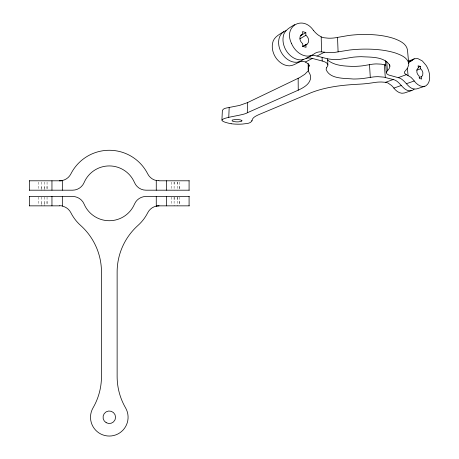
<?xml version="1.0" encoding="UTF-8"?>
<svg xmlns="http://www.w3.org/2000/svg" width="459" height="459" viewBox="0 0 459 459"><rect width="100%" height="100%" fill="white"/><g stroke="black" fill="none" stroke-linecap="round" stroke-linejoin="round"><path stroke-width="0.34" stroke-dasharray="2.29 1.72" d="M41.362 204.599L41.362 202.717M41.362 189.567L41.362 187.06M44.489 204.599L44.489 202.717M44.489 189.567L44.489 187.06M174.11 199.585L174.11 197.083M174.11 183.933L174.11 182.051M177.243 199.585L177.243 197.083M177.243 183.933L177.243 182.051M38.785 182.143L38.803 189.521M38.803 197.129L38.785 204.507M171.534 182.143L171.551 189.521M171.551 197.129L171.534 204.507M179.819 182.143L179.802 189.521L179.716 185.499M179.802 197.129L179.819 204.507L179.716 201.151M47.065 182.143L47.053 189.521L46.967 185.499M47.053 197.129L47.065 204.507L46.967 201.151M177.243 182.143L177.243 190.192M177.243 197.129L177.243 205.85M174.11 182.143L174.11 190.192M174.11 197.129L174.11 205.85M44.489 182.051L44.489 190.192M44.489 197.083L44.489 205.85M41.362 182.051L41.362 190.192M41.362 197.083L41.362 205.85"/><path stroke-width="0.69" d="M251.905 120.574L251.899 120.918C252.186 117.475 256.042 115.961 258.738 114.67L310.823 92.816C325.603 86.986 341.611 85.139 357.366 84.278A140.712 140.712 0 0 0 374.114 82.563A41.844 41.844 0 0 1 381.515 82.018L385.606 82.31A7.734 7.734 0 0 1 387.832 82.953L391.389 85.38A19.726 19.726 0 0 1 393.856 88.088C396.226 91.215 400.191 94.221 404.322 92.999L411.803 90.532A5.933 5.933 0 0 0 414.144 89.057M231.141 123.752C205.345 118.428 242.277 116.351 247.281 112.776L247.585 102.587L299.802 77.508L304.816 74.283L308.373 70.657M228.76 117.315L229.184 107.463L239.512 105.438L247.585 102.587M221.909 120.132L222.374 110.493C223.424 108.008 226.907 108.026 229.184 107.463M251.899 120.969C250.121 123.953 245.554 123.482 242.518 124.062A58.488 58.488 0 0 1 231.141 123.741M326.498 67.846L327.307 66.475A2.398 2.398 0 0 0 327.881 64.989M424.862 86.229C420.605 87.445 416.629 84.181 414.242 80.973A21.992 21.992 0 0 0 412.463 78.868C410.495 75.976 406.496 75.66 404.436 73.056A1.584 1.584 0 0 1 404.396 72.046L407.506 68.11L408.705 64.96A6.11 6.11 0 0 0 408.734 63.617C407.569 57.369 400.552 54.862 395.291 52.957C384.699 49.687 373.5 48.947 362.472 49.136A144.482 144.482 0 0 0 349.815 49.991L335.621 52.257A40.501 40.501 0 0 1 327.686 52.544L324.427 52.188L316.997 56.032L327.76 58.878L333.9 59.613A41.075 41.075 0 0 0 339.557 59.395L353.166 57.18A91.984 91.984 0 0 1 361.405 56.692C370.815 57.329 384.074 56.279 389.8 65.281A3.861 3.861 0 0 1 389.869 66.819L388.991 68.907L386.346 72.178A1.624 1.624 0 0 0 386.3 72.677L386.954 73.928L388.681 74.995L398.223 77.646C405.831 79.2 408.217 90.842 416.938 88.839L424.862 86.229A5.537 5.537 0 0 0 426.078 85.661C429.894 83.004 430.1 77.651 429.337 73.492A23.438 23.438 0 0 0 426.239 65.551L422.349 60.961L417.942 58.643L414.678 58.712L408.504 61.15M313.371 30.288C302.693 14.889 283.249 26.358 291.431 43.278M286.026 30.655A9.748 9.748 0 0 0 283.651 31.769C277.815 35.716 277.592 44.075 280.162 50.014A22.457 22.457 0 0 0 283.255 55.315C287.139 60.439 294.494 64.323 300.743 61.167A9.702 9.702 0 0 0 302.125 60.278A11.045 11.045 0 0 1 303.692 59.274L303.032 59.624M283.651 31.769C279.147 34.459 273.461 37.38 272.577 43.175C271.848 46.749 272.405 50.484 273.771 53.835A21.722 21.722 0 0 0 276.806 59.022C279.336 62.2 282.83 64.753 286.858 65.591C291.924 66.859 296.411 63.399 300.622 61.231M294.816 24.528C290.157 27.351 284.121 30.311 283.272 36.387C282.56 40.076 283.163 43.926 284.574 47.38A22.979 22.979 0 0 0 287.707 52.756C290.295 56.038 293.852 58.712 297.989 59.624C303.273 61.013 307.932 57.272 312.332 55.057M300.622 35.521L302.601 34.327L302.567 31.591L305.82 32.555L305.86 35.28L306.377 35.704A7.201 7.201 0 0 1 308.511 39.376L308.551 41.947L307.593 43.714A3.001 3.001 0 0 1 305.987 44.534L302.739 46.382L302.711 43.622L301.947 42.968A7.235 7.235 0 0 1 300.031 39.554L299.968 36.99L300.886 35.211A3.012 3.012 0 0 1 301.494 34.729A3.041 3.041 0 0 1 302.601 34.333M300.433 35.808L305.82 32.555M299.893 38.837L305.86 35.28M302.951 46.468L306.968 44.184M298.723 62.063A11.733 11.733 0 0 1 303.049 61.529A7.573 7.573 0 0 1 305.419 62.017L312.355 58.436L322.201 61.001C324.324 61.672 327.393 62.435 327.852 64.989L327.663 58.855M247.281 112.776L298.241 90.171C303.583 87.68 310.393 83.991 310.663 77.319A9.146 9.146 0 0 0 309.217 72.815A6.719 6.719 0 0 1 308.201 69.435A6.891 6.891 0 0 1 308.947 66.406L308.591 64.088L305.413 62.022M421.488 76.653L422.676 75.431L422.877 72.895A7.235 7.235 0 0 0 421.804 70.124L420.61 68.775L420.381 66.44L418.115 65.775L418.344 68.116A1.721 1.721 0 0 0 417.805 68.374L416.91 69.768L416.881 72.132A7.275 7.275 0 0 0 417.908 74.668L419.13 76.051L419.365 78.426L421.643 79.051L421.408 76.682L419.268 77.439M408.556 61.672L412.274 60.198A6.782 6.782 0 0 1 409.939 61.764L408.476 62.338M418.264 67.238L420.381 66.44M416.824 70.181L420.61 68.775M385.606 82.31L393.174 79.516C400.741 81.019 403.145 92.569 411.803 90.532M398.223 77.646L406.261 74.674M393.862 88.088L401.281 85.494M406.376 83.722L414.242 80.973M327.703 60.158C334.617 65.729 344.181 66.079 352.661 66.4A84.158 84.158 0 0 0 362.294 65.855L372.289 64.226A39.239 39.239 0 0 1 376.351 63.916L381.234 64.134L385.744 65.126M393.174 79.516L383.833 77.141L378.245 76.682A42.572 42.572 0 0 0 373.11 76.98L363.012 78.506A91.731 91.731 0 0 1 353.281 79.017C344.623 78.128 330.055 79.304 326.16 69.59A4.217 4.217 0 0 1 326.504 67.846M408.539 61.529L408.929 61.529M29.307 180.8L59.687 180.8M158.912 180.8L189.297 180.8M29.307 190.192L72.579 190.192A12.525 12.525 0 0 0 84.1 182.579A27.397 27.397 0 0 1 134.504 182.579A12.525 12.525 0 0 0 146.025 190.192L189.297 190.192M29.307 196.458L72.579 196.458A12.525 12.525 0 0 1 84.1 204.071A27.397 27.397 0 0 0 134.504 204.071A12.525 12.525 0 0 1 146.025 196.458L189.297 196.458M29.307 205.85L59.687 205.85M158.912 205.85L189.297 205.85M291.431 43.278A23.811 23.811 0 0 0 294.626 48.78C298.562 54.019 306.015 58.201 312.447 54.994A9.576 9.576 0 0 0 313.847 54.093A10.901 10.901 0 0 1 315.425 53.072A11.36 11.36 0 0 1 321.575 51.861L324.427 52.188M302.739 46.411L306.033 47.311L305.992 44.534M408.734 63.617L407.477 49.945C406.433 43.536 399.508 40.599 394.109 38.573C383.678 35.096 372.559 34.293 361.635 34.494A132.582 132.582 0 0 0 349.121 35.406L335.093 37.822A37.357 37.357 0 0 1 328.099 38.177L324.02 37.747A10.391 10.391 0 0 1 321.185 36.846L318.575 35.291A24.453 24.453 0 0 1 313.382 30.277M308.89 64.547L309.136 65.482M407.403 68.271L408.062 75.551M389.461 64.38L389.599 66.211M386.725 61.563L387.407 70.646M385.422 60.795L386.306 72.677M384.367 64.736L385.302 77.462M369.506 64.696L370.293 77.422M337.531 37.374L338.088 51.838M322.109 57.392L322.201 61.001M321.185 36.846L321.575 51.844M308.138 63.606L308.23 69.435M298.149 78.34L298.241 90.171M189.085 180.8L189.085 190.192M189.085 196.458L189.085 205.85M166.646 180.8L166.646 190.192M166.646 196.458L166.646 205.85M156.267 190.192L156.267 180.519A12.525 12.525 0 0 1 147.735 173.921A43.054 43.054 0 0 0 70.87 173.921A12.525 12.525 0 0 1 62.332 180.519L62.332 190.192M156.267 196.458L156.267 206.131A12.525 12.525 0 0 0 147.735 212.729A43.054 43.054 0 0 1 138.004 225.415A62.625 62.625 0 0 0 117.131 272.089L117.131 376.466A62.625 62.625 0 0 0 125.559 407.85A18.785 18.785 0 0 1 121.383 431.649A18.785 18.785 0 0 1 97.216 431.649A18.785 18.785 0 0 1 93.045 407.85A62.625 62.625 0 0 0 101.473 376.466L101.473 272.089A62.625 62.625 0 0 0 80.6 225.415A43.054 43.054 0 0 1 70.87 212.729A12.525 12.525 0 0 0 62.332 206.131L62.332 196.458M51.953 180.8L51.953 190.192M51.953 196.458L51.953 205.85M29.519 180.8L29.519 190.192M29.519 196.458L29.519 205.85M309.142 65.482A2.071 2.071 0 0 1 308.93 66.394M409.939 61.764A6.719 6.719 0 0 1 408.418 62.16M309.997 56.067A12.393 12.393 0 0 1 316.985 56.073M412.28 60.198A5.806 5.806 0 0 1 414.259 58.855M306.073 58.316A12.548 12.548 0 0 1 312.344 58.465M156.295 206.275A9.857 7.505 -11.6 0 1 158.894 205.993M59.67 205.712A9.857 7.797 12.2 0 1 62.367 205.988M156.238 205.988A9.857 7.797 -12.2 0 1 158.929 205.712M62.304 180.376A9.857 7.505 -11.6 0 1 59.71 180.657M62.367 180.662A9.857 7.797 -12.2 0 1 59.67 180.938M158.894 180.657A9.857 7.505 11.6 0 1 156.295 180.376M241.945 120.797L241.652 121.187A2.146 2.146 0 0 1 241.348 121.348L238.554 121.842A19.932 19.932 0 0 1 235.341 121.761C234.589 121.612 231.313 121.446 232.225 120.149A1.865 1.865 0 0 1 232.512 119.994L235.708 119.46A20.098 20.098 0 0 1 238.537 119.558L240.906 120.028L241.945 120.797M106.172 422.687A6.26 6.26 0 0 0 115.565 417.265A6.26 6.26 0 0 0 106.172 411.838A6.26 6.26 0 0 0 106.172 422.687"/></g></svg>
